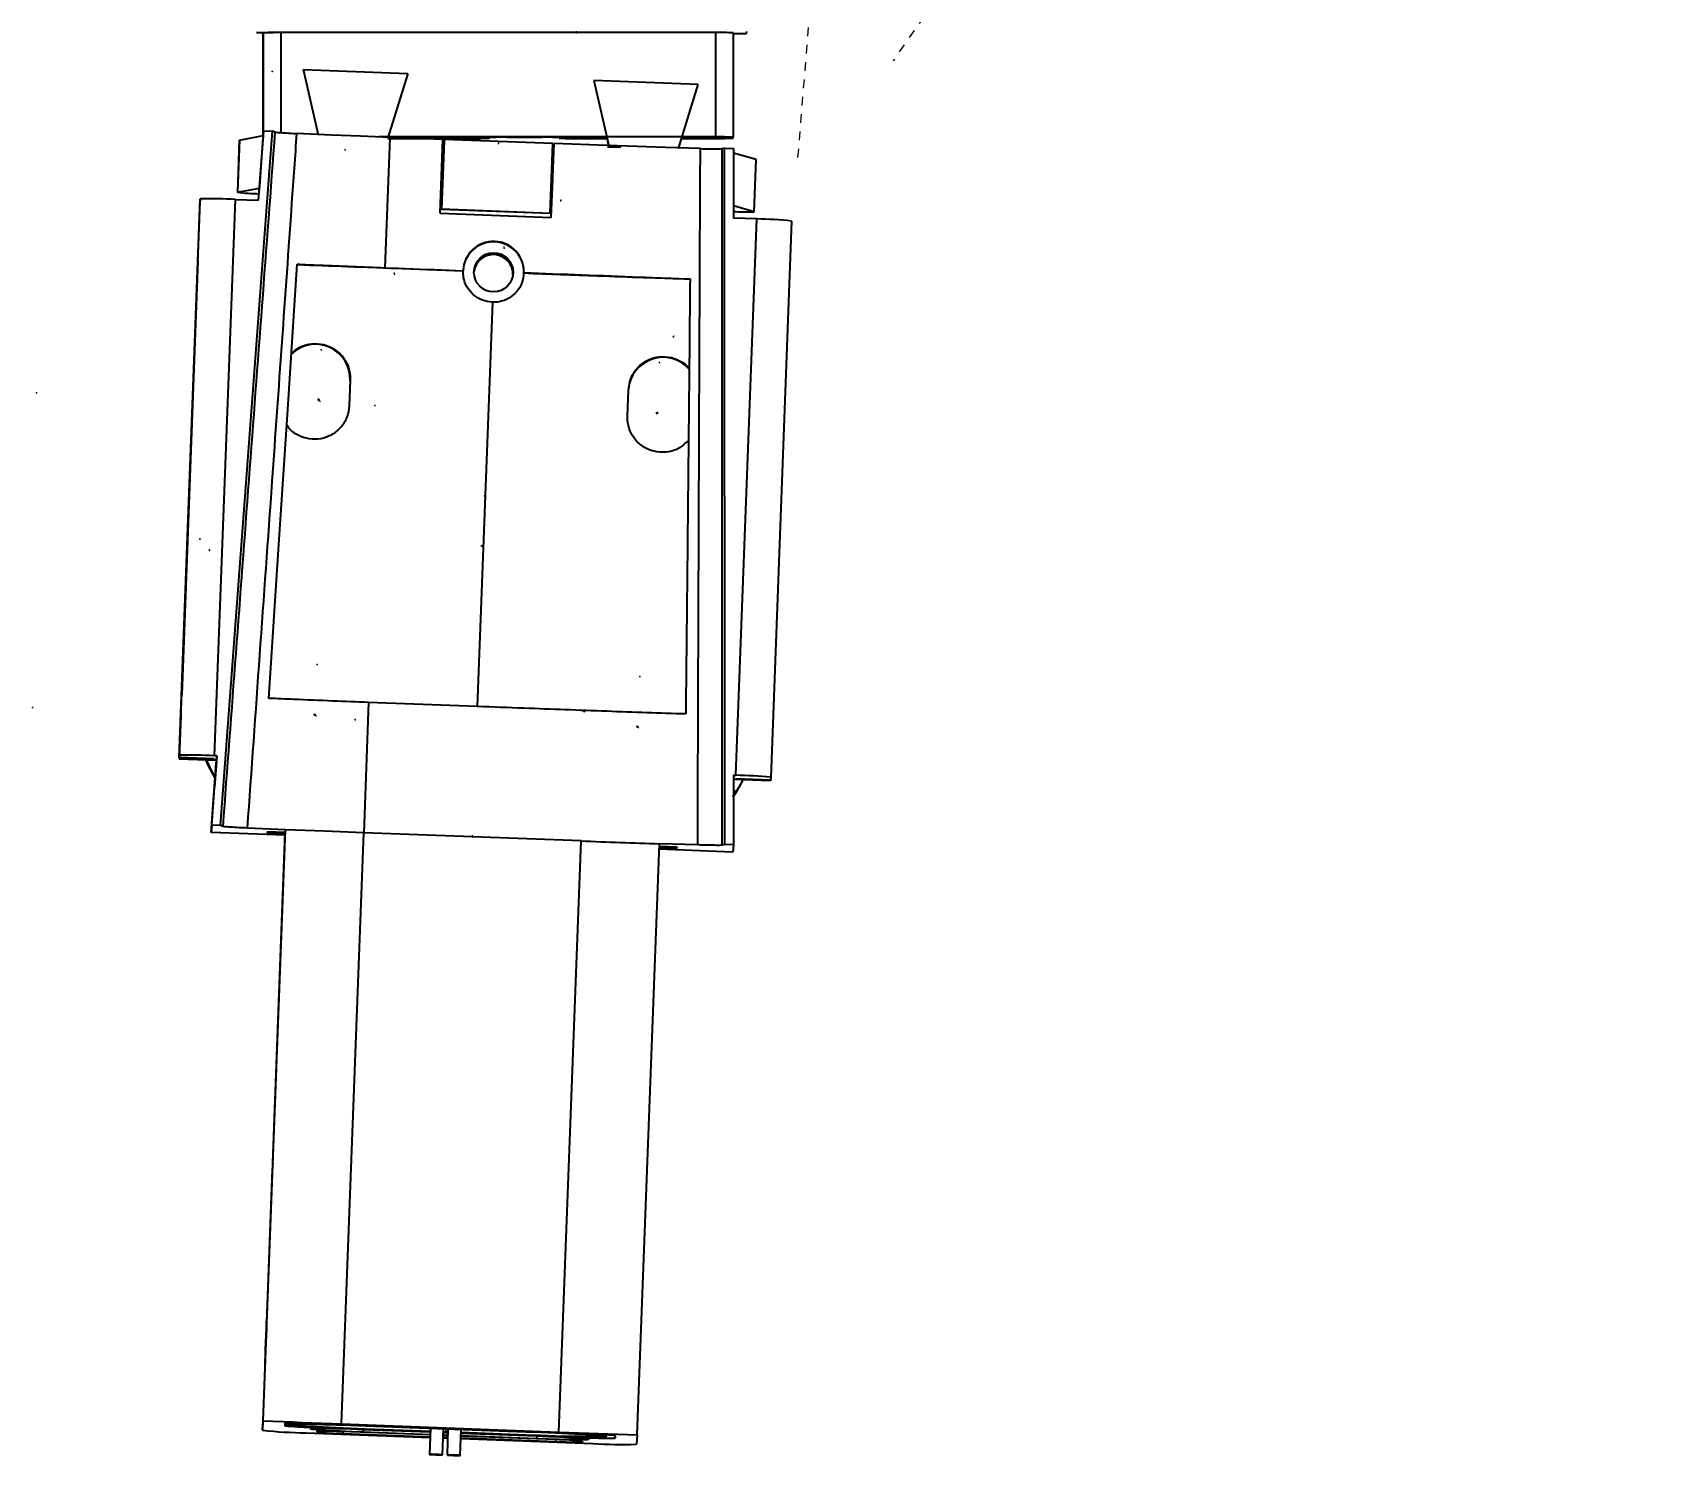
# Model space of a CAD drawing. Header units: millimetres. Extents: x 15 to 1184, y 5 to 836.
# Drawn here: x 785.8 to 972.4, y 375.6 to 539.2 of the extents above; entities that cross this region are included whole.
import ezdxf

# ---------------------------------------------------------------- set-up
doc = ezdxf.new("R2010")
doc.units = ezdxf.units.MM
doc.header["$PDSIZE"] = -1
doc.linetypes.add('虚线', pattern=[2, 1, -1])
doc.layers.get('0').update_dxf_attribs({"lineweight": 18})
doc.layers.add('尺寸线层', color=3, linetype='Continuous', lineweight=18)
doc.layers.add('虚线层', color=6, linetype='虚线', lineweight=18)
doc.styles.get("Standard").update_dxf_attribs({"font": 'txt.shx'})
doc.dimstyles.new('ISO-25', dxfattribs={"dimtxt": 2.5, "dimasz": 2.5, "dimexe": 1.25, "dimexo": 0.625, "dimtad": 1, "dimtxsty": 'Standard', "dimcen": 2.5, "dimdle": 5, "dimadec": 0, "dimazin": 0, "dimtfac": 1, "dimtmove": 0, "dimatfit": 3, "dimfxl": 0, "dimarcsym": 0})

# ---------------------------------------------------------------- blocks, each defined once
blk = doc.blocks.new('*X4')
at = {"layer": '尺寸线层', "linetype": 'Continuous'}
for points in [[(933.92, 607.13), (930.56, 608.42), (931.12, 609.46)], [(896.37, 589.35), (897.51, 592.77), (896.35, 593)]]:
    blk.add_hatch(color=0, dxfattribs=at).paths.add_polyline_path(points, flags=0)
at = {"layer": '尺寸线层', "color": 0, "linetype": 'Continuous'}
for start, end in [(55.3312, 100.8735), (112.9834, 175.3312)]:
    blk.add_arc((920.28, 587.4), 23.99, start, end, dxfattribs=at)
at = {"layer": '尺寸线层', "color": 0, "insert": (908.88, 611.48), "char_height": 3.5, "width": 27.5, "attachment_point": 5}
blk.add_mtext('120,00%%D', dxfattribs=at)

msp = doc.modelspace()

# ---------------------------------------------------------------- linework, layer by layer
at = {"color": 7, "linetype": 'Continuous', "lineweight": 25}
for p, q in [((812.282, 539.122), (812.275, 539.039)), ((812.275, 539.039), (812.275, 527.042)), ((812.282, 527.125), (812.282, 539.122)), ((864.285, 539.163), (814.285, 539.163)), ((814.285, 539.163), (814.285, 527.664)), ((864.285, 527.166), (864.285, 539.163)), ((866.276, 539.059), (867.835, 539.067)), ((866.282, 539.122), (866.282, 527.125)), ((867.835, 539.067), (867.852, 539.274)), ((818.619, 527.383), (816.9, 534.915)), ((816.9, 534.915), (828.891, 534.465)), ((828.891, 534.465), (826.613, 527.083)), ((862.268, 533.214), (850.276, 533.663)), ((850.276, 533.663), (851.995, 526.131)), ((859.99, 525.831), (862.268, 533.214)), ((807.35, 448.015), (813.343, 527.829)), ((809.523, 526.792), (809.299, 520.797)), ((809.535, 526.797), (809.311, 520.802)), ((809.523, 526.792), (809.535, 526.797)), ((809.535, 526.797), (812.275, 527.331)), ((811.744, 519.885), (812.344, 527.866)), ((811.865, 521.529), (812.281, 527.063)), ((812.282, 527.125), (812.275, 527.042)), ((812.275, 527.042), (812.279, 527.039)), ((812.286, 527.127), (812.282, 527.125)), ((812.344, 527.866), (812.321, 527.585)), ((812.344, 527.866), (813.343, 527.829)), ((813.653, 527.725), (813.343, 527.829)), ((864.285, 527.166), (825.548, 527.166)), ((826.817, 527.117), (826.255, 512.13)), ((826.63, 527.063), (826.605, 526.98)), ((826.611, 527.001), (836.272, 527.001)), ((832.912, 526.888), (826.817, 527.117)), ((832.594, 518.396), (832.912, 526.888)), ((833.062, 526.882), (832.763, 518.89)), ((833.05, 526.738), (832.904, 522.824)), ((832.941, 526.742), (833.05, 526.738)), ((833.062, 526.882), (833.05, 526.738)), ((845.553, 526.414), (833.062, 526.882)), ((838.275, 527.042), (838.279, 527.083)), ((840.282, 527.125), (844.282, 527.125)), ((845.254, 518.421), (845.553, 526.414)), ((845.385, 517.916), (845.703, 526.409)), ((845.703, 526.409), (845.691, 526.264)), ((851.799, 526.18), (845.703, 526.409)), ((846.275, 527.086), (846.275, 527.042)), ((846.279, 527.083), (846.275, 527.042)), ((848.272, 527.001), (851.765, 527.001)), ((851.751, 527.063), (851.954, 526.174)), ((860.034, 525.899), (860.393, 527.063)), ((860.374, 527.001), (864.272, 527.001)), ((866.275, 527.042), (866.282, 527.125)), ((845.545, 522.35), (845.691, 526.264)), ((845.548, 526.269), (845.664, 526.265)), ((851.828, 526.034), (853.357, 525.977)), ((865.306, 525.881), (864.981, 525.801)), ((865.309, 445.842), (865.306, 525.881)), ((865.306, 525.881), (866.306, 525.843)), ((866.306, 525.843), (866.306, 517.839)), ((868.923, 524.57), (866.306, 525.3)), ((868.698, 518.576), (868.923, 524.57)), ((868.709, 518.57), (868.934, 524.564)), ((868.923, 524.57), (868.934, 524.564)), ((832.907, 522.824), (832.758, 518.828)), ((832.76, 522.83), (832.907, 522.824)), ((809.311, 520.802), (811.846, 521.296)), ((811.74, 519.885), (811.84, 521.22)), ((811.84, 521.22), (811.865, 521.529)), ((845.382, 517.916), (845.548, 522.35)), ((845.401, 522.356), (845.548, 522.35)), ((802.624, 455.844), (805.02, 519.785)), ((802.646, 456.112), (805.042, 520.053)), ((805.042, 520.053), (805.02, 519.785)), ((809.046, 519.986), (806.65, 456.045)), ((809.046, 519.986), (811.744, 519.885)), ((868.698, 518.576), (866.306, 519.243)), ((832.594, 518.396), (845.385, 517.916)), ((832.763, 518.89), (832.758, 518.828)), ((845.249, 518.36), (832.758, 518.828)), ((832.763, 518.89), (845.254, 518.421)), ((845.254, 518.421), (845.249, 518.36)), ((869.004, 517.738), (866.306, 517.839)), ((866.608, 453.797), (869.004, 517.738)), ((872.994, 517.506), (870.598, 453.564)), ((804.768, 512.913), (802.896, 462.959)), ((804.775, 512.992), (802.903, 463.037)), ((804.775, 512.992), (804.768, 512.913)), ((826.255, 512.13), (835.249, 511.793)), ((835.249, 511.793), (835.249, 511.793)), ((842.244, 511.531), (842.244, 511.531)), ((840.983, 511.433), (840.98, 511.381)), ((838.615, 508.165), (836.874, 461.708)), ((822.264, 499.191), (822.152, 496.194)), ((822.27, 499.268), (822.158, 496.271)), ((822.27, 499.268), (822.264, 499.191)), ((854.136, 495.072), (854.248, 498.069)), ((802.896, 462.959), (802.903, 463.037)), ((824.383, 462.176), (823.821, 447.19)), ((836.874, 461.708), (824.383, 462.176)), ((824.524, 462.24), (824.522, 462.171)), ((849.176, 461.049), (849.18, 461.154)), ((849.181, 461.049), (849.185, 461.153)), ((802.8, 460.694), (802.612, 455.699)), ((802.807, 460.789), (802.62, 455.794)), ((802.8, 460.694), (802.807, 460.789)), ((802.62, 455.794), (802.612, 455.699)), ((802.612, 455.699), (806.909, 455.538)), ((802.646, 456.112), (802.624, 455.844)), ((806.621, 455.694), (802.624, 455.844)), ((806.351, 448.052), (806.95, 456.033)), ((806.615, 455.613), (806.621, 455.694)), ((806.618, 455.694), (806.615, 455.613)), ((806.95, 456.033), (806.65, 456.045)), ((806.681, 452.504), (806.906, 455.497)), ((806.832, 455.541), (806.898, 455.396)), ((806.906, 455.497), (806.909, 455.538)), ((806.95, 456.033), (806.909, 455.538)), ((806.283, 447.226), (806.882, 455.208)), ((806.666, 453.706), (806.778, 453.814)), ((806.759, 453.561), (806.666, 453.706)), ((806.899, 455.414), (806.675, 452.421)), ((806.882, 455.208), (806.899, 455.414)), ((806.9, 455.414), (806.899, 455.414)), ((866.308, 453.808), (866.308, 445.804)), ((866.308, 453.808), (866.608, 453.797)), ((806.675, 452.421), (806.681, 452.504)), ((866.593, 451.874), (866.258, 451.404)), ((870.565, 453.151), (866.308, 453.311)), ((866.308, 452.17), (866.593, 451.874)), ((866.573, 453.365), (866.579, 453.446)), ((866.579, 453.446), (870.576, 453.296)), ((870.572, 453.246), (870.565, 453.151)), ((870.574, 453.296), (870.572, 453.246)), ((870.598, 453.564), (870.576, 453.296)), ((806.351, 448.052), (806.283, 447.226)), ((807.35, 448.015), (806.351, 448.052)), ((807.656, 447.912), (807.35, 448.015)), ((814.792, 446.907), (806.283, 447.226)), ((814.829, 447.546), (810.424, 447.735)), ((812.283, 379.608), (814.829, 447.546)), ((812.741, 447.315), (812.732, 447.202)), ((812.732, 447.202), (814.8, 447.124)), ((814.804, 447.238), (812.741, 447.315)), ((813.381, 409.273), (814.804, 447.238)), ((814.804, 447.238), (814.829, 447.546)), ((821.276, 379.252), (823.821, 447.19)), ((848.804, 446.253), (823.821, 447.19)), ((846.258, 378.315), (848.804, 446.253)), ((855.253, 377.997), (857.799, 445.935)), ((866.241, 444.978), (857.775, 445.296)), ((857.783, 445.513), (859.828, 445.436)), ((859.837, 445.55), (857.788, 445.626)), ((862.208, 445.794), (857.799, 445.935)), ((859.828, 445.436), (859.837, 445.55)), ((859.832, 445.55), (859.828, 445.436)), ((865.309, 445.842), (864.988, 445.763)), ((866.308, 445.804), (865.309, 445.842)), ((866.308, 445.804), (866.241, 444.978)), ((813.381, 409.273), (813.317, 408.488)), ((813.317, 408.488), (812.194, 378.516)), ((812.194, 378.516), (812.283, 379.608)), ((814.767, 379.33), (814.743, 379.041)), ((817.739, 378.948), (817.736, 378.867)), ((849.747, 378.081), (817.77, 379.28)), ((821.276, 379.252), (846.258, 378.315)), ((824.015, 379.046), (832.259, 378.737)), ((817.182, 378.225), (831.469, 377.689)), ((831.494, 378.351), (817.736, 378.867)), ((818.45, 378.411), (818.443, 378.318)), ((821.444, 378.36), (821.436, 378.143)), ((821.436, 378.143), (831.472, 377.767)), ((831.48, 377.984), (821.453, 378.36)), ((823.716, 378.581), (823.706, 378.333)), ((823.706, 378.333), (831.482, 378.041)), ((831.491, 378.289), (823.727, 378.58)), ((831.495, 378.382), (823.984, 378.664)), ((831.509, 378.749), (831.396, 375.752)), ((832.259, 378.737), (834.258, 378.662)), ((832.895, 375.696), (833.008, 378.693)), ((832.968, 377.633), (833.468, 377.615)), ((832.971, 377.711), (833.471, 377.692)), ((833.479, 377.909), (832.979, 377.928)), ((832.981, 377.985), (833.481, 377.966)), ((833.49, 378.214), (832.99, 378.233)), ((833.492, 378.276), (832.993, 378.295)), ((833.494, 378.307), (832.994, 378.326)), ((833.507, 378.674), (833.395, 375.677)), ((834.258, 378.662), (842.502, 378.353)), ((834.894, 375.621), (835.006, 378.618)), ((834.967, 377.558), (850.159, 376.989)), ((834.969, 377.636), (845.918, 377.225)), ((845.936, 377.442), (834.978, 377.853)), ((834.98, 377.91), (843.692, 377.583)), ((843.713, 377.831), (834.989, 378.158)), ((849.713, 377.668), (834.991, 378.22)), ((842.471, 377.971), (834.993, 378.251)), ((843.702, 377.831), (843.692, 377.583)), ((845.918, 377.225), (845.927, 377.443)), ((848.925, 377.271), (848.921, 377.175)), ((848.921, 377.175), (848.929, 377.268)), ((849.713, 377.668), (849.717, 377.772)), ((851.73, 377.815), (851.737, 377.991)), ((852.727, 377.913), (852.716, 377.618)), ((852.716, 377.618), (852.74, 377.907)), ((855.253, 377.997), (855.164, 376.905))]:
    msp.add_line(p, q, dxfattribs=at)
at = {"color": 7, "linetype": 'Continuous'}
for p, q in [((848.283, 539.143), (848.193, 539.143)), ((848.283, 539.143), (848.283, 539.323)), ((866.229, 538.482), (866.229, 538.392)), ((866.229, 538.482), (866.229, 538.478)), ((813.314, 534.696), (813.289, 534.693)), ((813.314, 534.696), (813.402, 534.711)), ((839.296, 526.504), (839.289, 526.324)), ((839.296, 526.504), (839.386, 526.5)), ((821.696, 525.703), (821.627, 525.704)), ((821.696, 525.703), (821.776, 525.728)), ((845.672, 525.568), (845.582, 525.568)), ((845.672, 525.568), (845.672, 525.748)), ((846.468, 519.815), (846.383, 519.834)), ((846.468, 519.815), (846.508, 519.99)), ((839.98, 514.402), (839.892, 514.387)), ((839.98, 514.402), (839.95, 514.579)), ((827.364, 511.414), (827.318, 511.586)), ((827.364, 511.414), (827.284, 511.388)), ((859.414, 504.202), (859.34, 504.253)), ((859.414, 504.202), (859.516, 504.35)), ((818.943, 502.707), (818.939, 502.617)), ((818.943, 502.707), (818.943, 502.703)), ((857.816, 501.249), (857.812, 501.159)), ((857.816, 501.249), (857.815, 501.246)), ((786.218, 497.759), (786.215, 497.669)), ((786.218, 497.759), (786.218, 497.756)), ((818.7, 496.917), (818.52, 496.924)), ((818.703, 496.958), (818.565, 497.074)), ((818.703, 496.958), (818.645, 496.889)), ((818.7, 496.917), (818.696, 496.827)), ((818.697, 496.881), (818.748, 496.954)), ((818.697, 496.881), (818.844, 496.777)), ((825.091, 496.302), (825.087, 496.212)), ((825.091, 496.302), (825.09, 496.298)), ((857.572, 495.459), (857.392, 495.466)), ((857.576, 495.501), (857.427, 495.4)), ((857.569, 495.423), (857.451, 495.288)), ((857.572, 495.459), (857.569, 495.369)), ((857.569, 495.423), (857.637, 495.364)), ((857.576, 495.501), (857.626, 495.426)), ((837.723, 485.912), (837.72, 485.822)), ((837.723, 485.912), (837.723, 485.908)), ((804.999, 480.964), (804.995, 480.875)), ((804.999, 480.964), (804.998, 480.961)), ((806.101, 479.62), (806.107, 479.8)), ((837.48, 480.122), (837.3, 480.129)), ((837.484, 480.163), (837.304, 480.167)), ((837.477, 480.086), (837.556, 480.129)), ((837.48, 480.122), (837.477, 480.032)), ((837.477, 480.086), (837.564, 479.928)), ((837.484, 480.163), (837.482, 480.073)), ((806.101, 479.62), (806.011, 479.623)), ((818.481, 466.541), (818.478, 466.451)), ((818.481, 466.541), (818.481, 466.537)), ((855.555, 465.151), (855.552, 465.061)), ((855.555, 465.151), (855.555, 465.147)), ((785.756, 461.593), (785.753, 461.503)), ((785.756, 461.593), (785.756, 461.59)), ((818.238, 460.751), (818.058, 460.758)), ((818.241, 460.792), (818.061, 460.796)), ((818.238, 460.751), (818.234, 460.661)), ((818.235, 460.715), (818.289, 460.787)), ((818.235, 460.715), (818.379, 460.607)), ((818.241, 460.792), (818.239, 460.702)), ((822.83, 460.203), (822.827, 460.113)), ((822.83, 460.203), (822.83, 460.2)), ((855.312, 459.361), (855.132, 459.368)), ((855.315, 459.402), (855.135, 459.406)), ((855.312, 459.361), (855.308, 459.271)), ((855.309, 459.325), (855.36, 459.398)), ((855.309, 459.325), (855.456, 459.221)), ((855.315, 459.402), (855.313, 459.312)), ((836.313, 446.722), (836.223, 446.725)), ((836.313, 446.722), (836.319, 446.901)), ((833.243, 378.508), (833.333, 378.505)), ((833.243, 378.508), (833.243, 378.505))]:
    msp.add_line(p, q, dxfattribs=at)
at = {"color": 7, "linetype": 'Continuous', "lineweight": 25}
for points in [[(813.011, 539.163), (813.061, 539.163), (813.112, 539.162), (813.163, 539.162), (813.214, 539.161), (813.264, 539.161), (813.315, 539.16), (813.366, 539.16), (813.417, 539.159)], [(826.817, 527.117), (823.437, 527.248), (820.12, 527.385), (816.105, 527.562)], [(862.516, 525.822), (858.498, 525.946), (855.246, 526.055), (851.799, 526.18)], [(812.924, 462.64), (814, 479.162), (815.086, 495.853), (816.173, 512.544)], [(806.752, 453.471), (805.95, 454.966), (805.686, 455.584)], [(867.394, 453.27), (867.084, 452.683), (866.593, 451.874)], [(823.821, 447.19), (819.301, 447.364), (814.829, 447.546)], [(812.58, 388.641), (812.611, 389.492), (812.639, 390.234), (812.659, 390.778), (812.668, 391.058), (812.667, 391.04), (812.654, 390.726), (812.632, 390.155), (812.603, 389.395), (812.571, 388.537), (812.539, 387.686), (812.512, 386.944), (812.492, 386.4), (812.482, 386.12), (812.484, 386.138), (812.496, 386.452), (812.518, 387.023), (812.547, 387.783), (812.58, 388.641)], [(812.283, 379.608), (813.394, 379.562), (814.51, 379.517), (815.631, 379.471), (816.755, 379.426), (817.883, 379.382), (819.012, 379.338), (820.144, 379.295), (821.276, 379.252)], [(823.984, 378.664), (822.286, 378.731), (820.646, 378.802), (819.12, 378.875), (817.761, 378.947), (816.614, 379.016), (815.718, 379.08), (815.105, 379.136), (814.794, 379.182), (814.797, 379.218), (815.113, 379.24), (815.732, 379.25), (816.633, 379.247), (817.784, 379.229), (819.147, 379.2), (820.675, 379.158), (822.316, 379.106), (824.015, 379.046)], [(823.727, 378.58), (822.392, 378.627), (821.124, 378.666), (819.986, 378.693), (819.035, 378.709), (818.319, 378.713), (817.873, 378.703), (817.721, 378.681), (817.869, 378.648), (818.31, 378.605), (819.023, 378.555), (819.97, 378.5), (821.106, 378.442), (822.372, 378.386), (823.706, 378.333)], [(842.502, 378.353), (844.2, 378.286), (845.84, 378.215), (847.366, 378.142), (848.725, 378.069), (849.873, 378), (850.768, 377.937), (851.382, 377.881), (851.692, 377.834), (851.689, 377.799), (851.373, 377.776), (850.754, 377.766), (849.854, 377.77), (848.702, 377.787), (847.339, 377.817), (845.811, 377.858), (844.17, 377.91), (842.471, 377.971)], [(843.692, 377.583), (845.027, 377.536), (846.295, 377.498), (847.433, 377.47), (848.384, 377.454), (849.1, 377.451), (849.546, 377.46), (849.698, 377.482), (849.55, 377.516), (849.109, 377.558), (848.396, 377.609), (847.449, 377.664), (846.313, 377.721), (845.047, 377.778), (843.713, 377.831)], [(846.258, 378.315), (847.39, 378.273), (848.521, 378.232), (849.651, 378.191), (850.779, 378.151), (851.904, 378.111), (853.025, 378.073), (854.142, 378.035), (855.253, 377.997)], [(832.895, 375.696), (832.839, 375.704), (832.677, 375.715), (832.434, 375.728), (832.147, 375.74), (831.86, 375.749), (831.617, 375.755), (831.454, 375.756), (831.396, 375.752), (831.453, 375.744), (831.615, 375.733), (831.858, 375.72), (832.145, 375.709), (832.432, 375.699), (832.675, 375.693), (832.838, 375.692), (832.895, 375.696)], [(833.395, 375.677), (833.452, 375.669), (833.614, 375.658), (833.856, 375.646), (834.143, 375.634), (834.43, 375.624), (834.674, 375.618), (834.836, 375.617), (834.894, 375.621), (834.837, 375.629), (834.675, 375.64), (834.432, 375.653), (834.146, 375.665), (833.859, 375.674), (833.615, 375.68), (833.453, 375.681), (833.395, 375.677)]]:
    msp.add_lwpolyline(points, dxfattribs=at)
msp.add_circle((838.742, 511.61), 2.25, dxfattribs=at)
for centre, radius, start, end in [((813.211, 528.092), 11.069, 88.93612, 94.81801), ((814.268, 450.659), 88.505, 89.98891, 90.55094), ((864.785, 515.066), 24.103, 86.44084, 91.18953), ((836.771, 551.399), 24.403, 268.82785, 273.5338), ((839.783, 502.726), 24.403, 88.82785, 93.5338), ((844.782, 503.027), 24.103, 86.44084, 91.18953), ((847.772, 551.098), 24.103, 266.44084, 271.18953), ((864.771, 551.399), 24.403, 268.82785, 273.5338), ((864.786, 503.068), 24.103, 86.44084, 91.18953), ((812.185, 546.085), 25.445, 263.51389, 269.12609), ((806.229, 471.514), 48.554, 86.67399, 91.4008), ((867.745, 543.423), 24.865, 266.68229, 272.1969), ((868.197, 469.515), 48.23, 84.29121, 89.04117), ((838.746, 511.662), 3.5, 357.86175, 177.84399), ((838.742, 511.61), 3.5, 355.34023, 175.32211), ((838.725, 511.397), 2.25, 357.86221, 172.60408), ((838.734, 511.517), 2.25, 357.86225, 174.1348), ((838.734, 511.517), 2.25, 356.52735, 174.13499), ((818.267, 499.34), 4, 357.86492, 134.22717), ((858.239, 497.841), 4, 41.365, 175.31936), ((811.052, 597.529), 141.986, 266.59554, 268.20921), ((803.833, 407.572), 48.554, 86.67399, 91.4008), ((818.227, 460.669), 13.496, 202.14278, 211.05864), ((865.801, 405.574), 48.23, 84.29121, 89.04117), ((855.302, 459.196), 13.496, 324.26736, 333.94974), ((872.786, 595.526), 142.297, 267.49743, 269.10868), ((818.341, 415.034), 36.172, 264.29121, 269.04117), ((815.657, 342.926), 36.416, 86.67399, 91.4008), ((818.191, 438.504), 60.287, 264.29121, 269.04117), ((822.041, 414.311), 36.172, 264.29121, 269.04117), ((819.341, 342.006), 36.416, 86.67399, 91.4008), ((831.782, 372.684), 6.072, 85.49345, 92.5835), ((832.107, 369.681), 9.057, 84.29591, 89.03863), ((833.781, 372.609), 6.072, 85.49345, 92.5835), ((834.106, 369.606), 9.057, 84.29591, 89.03863), ((848.031, 413.58), 36.416, 266.67399, 271.4008), ((845.331, 341.275), 36.172, 84.29121, 89.04117), ((851.826, 414.022), 36.416, 266.67399, 271.4008), ((849.142, 341.914), 36.172, 84.29121, 89.04117), ((853.68, 437.579), 60.693, 266.67399, 271.4008)]:
    msp.add_arc(centre, radius, start, end, dxfattribs=at)
for points, knots in [([(811.487, 539.179), (811.77, 539.176), (812.276, 539.171), (812.786, 539.166), (813.011, 539.163)], [0, 0, 0, 0, 0.8533546, 1.5241972, 1.5241972, 1.5241972, 1.5241972]), ([(807.656, 447.912), (808.654, 461.195), (809.653, 474.498), (811.652, 501.102), (812.653, 514.424), (813.653, 527.725)], [0, 0, 0, 0, 39.9605049, 40.0210703, 80.0378514, 80.0378514, 80.0378514, 80.0378514]), ([(816.105, 527.562), (815.917, 524.903), (814.976, 511.565), (813.089, 484.956), (811.375, 461.007), (810.424, 447.735)], [0, 0, 0, 0, 7.9983845, 40.1134299, 80.028974, 80.028974, 80.028974, 80.028974]), ([(813.653, 527.725), (813.729, 527.713), (813.879, 527.689), (814.65, 527.636), (815.466, 527.592), (815.99, 527.568), (816.105, 527.562)], [0, 0, 0, 0, 0.7486463, 1.4972817, 2.2462137, 2.4576576, 2.4576576, 2.4576576, 2.4576576]), ([(862.208, 445.794), (862.217, 448.46), (862.261, 461.791), (862.333, 481.794), (862.428, 505.804), (862.487, 519.15), (862.517, 525.822)], [0, 0, 0, 0, 7.9983929, 39.9919653, 60.0105379, 80.0291132, 80.0291132, 80.0291132, 80.0291132]), ([(862.517, 525.822), (862.916, 525.812), (863.714, 525.791), (864.555, 525.782), (864.91, 525.789), (864.968, 525.799), (864.981, 525.801)], [0, 0, 0, 0, 0.751559, 1.5031329, 2.2543329, 2.4653015, 2.4653015, 2.4653015, 2.4653015]), ([(864.981, 525.801), (864.983, 509.968), (864.985, 486.533), (864.987, 459.853), (864.988, 449.006), (864.988, 445.763)], [0, 0, 0, 0, 47.4966716, 70.3078562, 80.0379673, 80.0379673, 80.0379673, 80.0379673]), ([(816.17, 512.497), (818.097, 512.427), (824.451, 512.196), (830.815, 511.958), (835.249, 511.793)], [0, 0, 0, 0, 5.7897733, 19.0920141, 19.0920141, 19.0920141, 19.0920141]), ([(816.173, 512.544), (817.029, 512.506), (819.078, 512.416), (822.457, 512.276), (824.983, 512.179), (826.255, 512.13)], [0, 0, 0, 0, 2.6488475, 6.3412947, 10.0908265, 10.0908265, 10.0908265, 10.0908265]), ([(838.615, 508.165), (838.223, 508.219), (837.44, 508.325), (836.414, 508.968), (835.657, 509.884), (835.274, 510.883), (835.256, 511.535), (835.249, 511.793)], [0, 0, 0, 0, 1.1947771, 2.3895535, 3.5843477, 4.7791533, 5.5651163, 5.5651163, 5.5651163, 5.5651163]), ([(842.244, 511.531), (842.19, 511.139), (842.084, 510.356), (841.441, 509.33), (840.524, 508.573), (839.525, 508.191), (838.874, 508.173), (838.615, 508.165)], [0, 0, 0, 0, 1.1947611, 2.3895214, 3.5842995, 4.7790891, 5.5650414, 5.5650414, 5.5650414, 5.5650414]), ([(842.244, 511.531), (845.064, 511.425), (849.656, 511.252), (856.111, 511.014), (859.575, 510.906), (861.331, 510.851)], [0, 0, 0, 0, 8.4024437, 13.6759859, 19.0991688, 19.0991688, 19.0991688, 19.0991688]), ([(861.33, 510.804), (859.4, 510.878), (853.044, 511.124), (846.677, 511.364), (842.244, 511.531)], [0, 0, 0, 0, 5.7988326, 19.1003836, 19.1003836, 19.1003836, 19.1003836]), ([(861.331, 510.851), (861.281, 505.753), (861.183, 495.559), (861.018, 478.89), (860.901, 467.318), (860.836, 460.844)], [0, 0, 0, 0, 15.2926634, 30.5853268, 50.0095742, 50.0095742, 50.0095742, 50.0095742]), ([(815.502, 502.238), (815.749, 502.469), (816.326, 503.009), (817.531, 503.414), (818.892, 503.446), (820.193, 503.012), (821.277, 502.174), (822.017, 501.026), (822.274, 499.997), (822.271, 499.409), (822.27, 499.268)], [0, 0, 0, 0, 1.0245802, 2.3918208, 3.7599714, 5.1282536, 6.4959989, 7.862933, 9.2291457, 9.6575204, 9.6575204, 9.6575204, 9.6575204]), ([(854.248, 498.069), (854.309, 498.517), (854.431, 499.412), (855.164, 500.581), (856.213, 501.452), (857.496, 501.923), (858.873, 501.949), (860.139, 501.492), (860.964, 500.977), (861.218, 500.578), (861.231, 500.558)], [0, 0, 0, 0, 1.3681358, 2.7362633, 4.1046375, 5.4736434, 6.8434626, 8.2139726, 9.5846359, 9.6582619, 9.6582619, 9.6582619, 9.6582619]), ([(822.158, 496.271), (822.097, 495.823), (821.975, 494.928), (821.242, 493.758), (820.193, 492.886), (818.909, 492.413), (817.535, 492.387), (816.256, 492.833), (815.354, 493.443), (815.048, 493.958), (814.971, 494.086)], [0, 0, 0, 0, 1.3674786, 2.7349488, 4.1026657, 5.471014, 6.8401751, 8.2100268, 9.5800317, 10.0345385, 10.0345385, 10.0345385, 10.0345385]), ([(861.15, 492.295), (860.827, 491.988), (860.176, 491.369), (858.877, 490.916), (857.513, 490.891), (856.212, 491.326), (855.129, 492.165), (854.389, 493.314), (854.132, 494.344), (854.135, 494.932), (854.136, 495.072)], [0, 0, 0, 0, 1.3504337, 2.7175204, 4.085517, 5.4536452, 6.8212365, 8.1880168, 9.5540757, 9.9824023, 9.9824023, 9.9824023, 9.9824023]), ([(824.383, 462.176), (823.002, 462.229), (820.114, 462.339), (816.277, 462.495), (813.873, 462.599), (812.924, 462.64)], [0, 0, 0, 0, 4.0905311, 8.5553861, 11.4687055, 11.4687055, 11.4687055, 11.4687055]), ([(860.836, 460.844), (859.344, 460.892), (856.36, 460.987), (851.706, 461.152), (846.991, 461.327), (842.032, 461.515), (838.659, 461.641), (836.874, 461.708)], [0, 0, 0, 0, 4.5902441, 9.1805418, 13.9144857, 18.6514979, 23.9773195, 23.9773195, 23.9773195, 23.9773195]), ([(810.424, 447.735), (810.009, 447.755), (809.179, 447.793), (808.254, 447.849), (807.769, 447.889), (807.685, 447.906), (807.656, 447.912)], [0, 0, 0, 0, 0.7863519, 1.5727187, 2.3587066, 2.7757168, 2.7757168, 2.7757168, 2.7757168]), ([(864.988, 445.763), (864.912, 445.756), (864.758, 445.744), (863.983, 445.749), (863.076, 445.768), (862.432, 445.787), (862.208, 445.794)], [0, 0, 0, 0, 0.7871164, 1.574222, 2.361626, 2.7816099, 2.7816099, 2.7816099, 2.7816099])]:
    msp.add_open_spline(points, degree=3, knots=knots, dxfattribs=at)
msp.add_open_spline([(848.804, 446.253), (850.315, 446.197), (853.337, 446.086), (856.312, 445.985), (857.799, 445.935)], degree=3, dxfattribs=at)
at = {"color": 7, "linetype": 'Continuous'}
for p in [(848.283, 539.143), (866.229, 538.482), (813.314, 534.696), (839.296, 526.504), (821.696, 525.703), (845.672, 525.568), (846.468, 519.815), (839.98, 514.402), (827.364, 511.414), (859.414, 504.202), (818.943, 502.707), (857.816, 501.249), (786.218, 497.759), (818.697, 496.881), (818.7, 496.917), (818.703, 496.958), (825.091, 496.302), (857.569, 495.423), (857.572, 495.459), (857.576, 495.501), (837.723, 485.912), (804.999, 480.964), (837.477, 480.086), (837.48, 480.122), (837.484, 480.163), (806.101, 479.62), (818.481, 466.541), (855.555, 465.151), (785.756, 461.593), (818.235, 460.715), (818.238, 460.751), (818.241, 460.792), (822.83, 460.203), (855.309, 459.325), (855.312, 459.361), (855.315, 459.402), (836.313, 446.722), (833.243, 378.508)]:
    msp.add_point(p, dxfattribs=at)
at = {"layer": '虚线层'}
for p, q in [((972.408, 662.769), (884.66, 535.897)), ((882.077, 627.465), (873.691, 524.775))]:
    msp.add_line(p, q, dxfattribs=at)

# ---------------------------------------------------------------- dimensions: what is measured, and where the dimension line sits
at = {"layer": '尺寸线层'}
dim = msp.add_angular_dim_2l(base=(910.017, 609.08), line1=((972.408, 662.769), (884.66, 535.897)), line2=((920.28, 587.399), (879.08, 590.764)), dimstyle='ISO-25', override={"dimtxt": 3.5, "dimasz": 3.556, "dimexe": 1, "dimexo": 1, "dimgap": 1.524, "dimtad": 0, "dimtih": 1, "dimtoh": 1, "dimzin": 0, "dimsah": 1, "dimdle": 7.112, "dimadec": 2, "dimtfill": 1, "dimtolj": 1, "dimtzin": 0}, dxfattribs=at)
dim.commit()
dim.dimension.update_dxf_attribs({"geometry": '*X4', "text_midpoint": (908.88, 611.482)})

doc.saveas('drawing.dxf')
